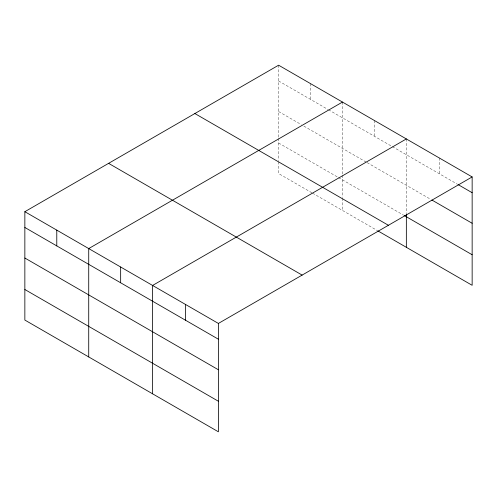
<?xml version="1.0" encoding="UTF-8"?>
<svg xmlns="http://www.w3.org/2000/svg" width="497" height="497" viewBox="0 0 497 497"><rect width="100%" height="100%" fill="white"/><g stroke="black" fill="none" stroke-linecap="round" stroke-linejoin="round"><path stroke-width="0.37" stroke-dasharray="2.48 1.86" d="M278.606 80.968L327.84 109.39M328.505 109.775L391.704 146.267M392.375 146.652L457.377 184.182M278.606 111.521L301.225 124.579M303.884 126.12L366.426 162.227M367.09 162.612L430.52 199.229M278.606 143.006L337.817 177.193M338.482 177.572L403.682 215.22M311.868 192.768L278.606 173.559L278.606 161.339M312.532 193.147L377.068 230.409M439.249 157.94L439.249 173.714M406.347 138.943L406.347 213.685M374.409 120.51L374.409 136.277M342.476 102.071L342.476 174.503M342.476 175.273L342.476 197.446M342.476 198.21L342.476 210.436M310.538 83.633L310.538 99.406M278.606 65.194L278.606 137.626M278.606 138.396L278.606 160.574"/><path stroke-width="0.75" d="M472.15 176.938L278.606 65.194L24.85 211.697L24.85 320.062L218.394 431.806L218.394 323.441L472.15 176.938L472.15 285.303L377.739 230.794M342.476 102.071L88.721 248.575L88.721 356.939M406.347 138.943L152.591 285.446L152.591 393.81M458.048 184.567L472.15 192.712M431.862 200.005L472.15 223.265M404.347 215.599L472.15 254.744M194.867 113.54L388.412 225.284M108.588 163.351L302.133 275.096M24.85 211.697L218.394 323.441M24.85 227.471L218.394 339.215M24.85 258.024L218.394 369.768M24.85 289.509L218.394 401.247M406.347 214.449L406.347 247.307M185.493 304.444L185.493 320.217M120.653 267.013L120.653 282.781M56.782 230.136L56.782 245.909"/></g></svg>
